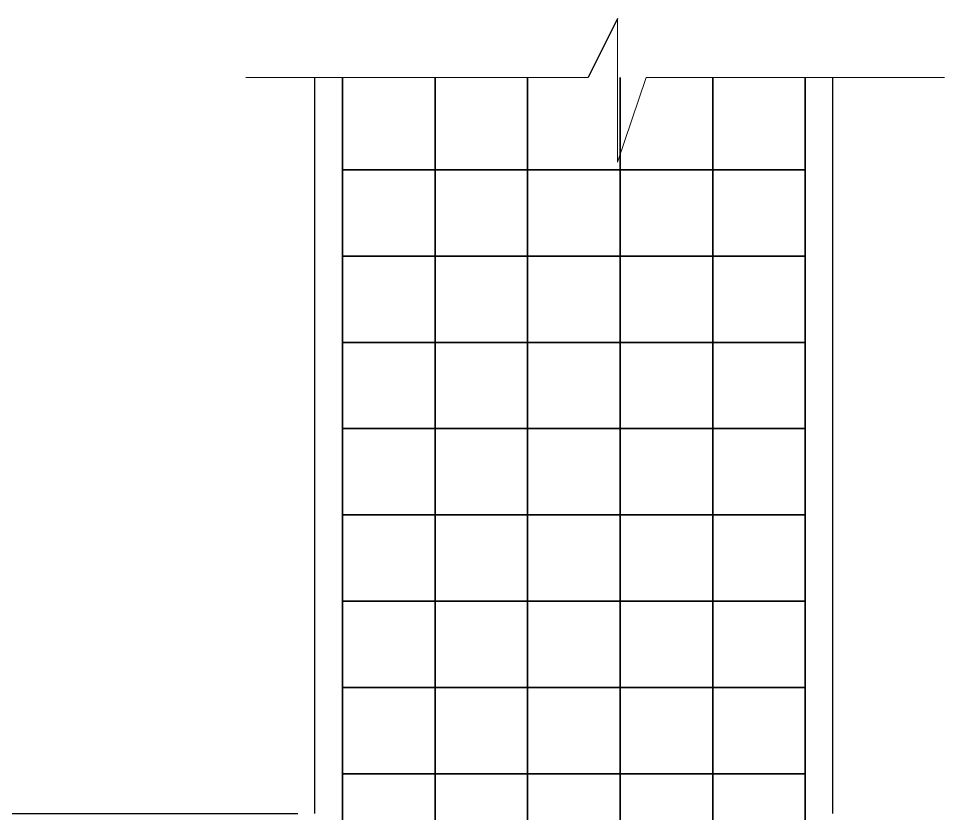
# Model space of a CAD drawing. Header units: millimetres. Extents: x 6239764 to 13047540, y 367704 to 979893.
# Drawn here: x 6515219 to 6516560, y 405639 to 406790 of the extents above; entities that cross this region are included whole.
import ezdxf

# ---------------------------------------------------------------- set-up
doc = ezdxf.new("R2010")
doc.units = ezdxf.units.MM
doc.header["$LTSCALE"] = 300
doc.linetypes.add('DASHED2', pattern=[0.375, 0.25, -0.125])
doc.layers.add('covering', color=7, linetype='Continuous', lineweight=15)
doc.layers.add('ROD', color=10, linetype='Continuous', lineweight=35)

msp = doc.modelspace()

# ---------------------------------------------------------------- linework, layer by layer
at = {"lineweight": 25}
for p, q in [((6516086, 406790.4), (6516043.6, 406705)), ((6515648, 405639.2), (6515648, 406705)), ((6516398, 405639.2), (6516398, 406705.1))]:
    msp.add_line(p, q, dxfattribs=at)
at = {"color": 6, "ltscale": 0.1}
msp.add_line((6512223, 405639.2), (6515623, 405639.2), dxfattribs=at)
at = {"layer": 'covering', "linetype": 'DASHED2', "lineweight": 0, "ltscale": 1500}
for points in [[(6516559.6, 406705.1), (6516127.8, 406705.1), (6516086, 406582.3), (6516086, 406790.4)], [(6516043.6, 406705), (6515548, 406705)]]:
    msp.add_lwpolyline(points, dxfattribs=at)
at = {"layer": 'ROD'}
for p, q in [((6515688, 403011.6), (6515688, 406705)), ((6515822, 403011.6), (6515822, 406705)), ((6515956, 403011.6), (6515956, 406705)), ((6516090, 403011.6), (6516090, 406705.1)), ((6516224, 403011.6), (6516224, 406705.1)), ((6516358, 403011.6), (6516358, 406705.1)), ((6515688, 406571.5), (6516358, 406571.5)), ((6515688, 406446.5), (6516358, 406446.5)), ((6515688, 406321.5), (6516358, 406321.5)), ((6515688, 406196.5), (6516358, 406196.5)), ((6515688, 406071.5), (6516358, 406071.5)), ((6515688, 405946.5), (6516358, 405946.5)), ((6515688, 405821.5), (6516358, 405821.5)), ((6515688, 405696.5), (6516358, 405696.5))]:
    msp.add_line(p, q, dxfattribs=at)

doc.saveas('drawing.dxf')
